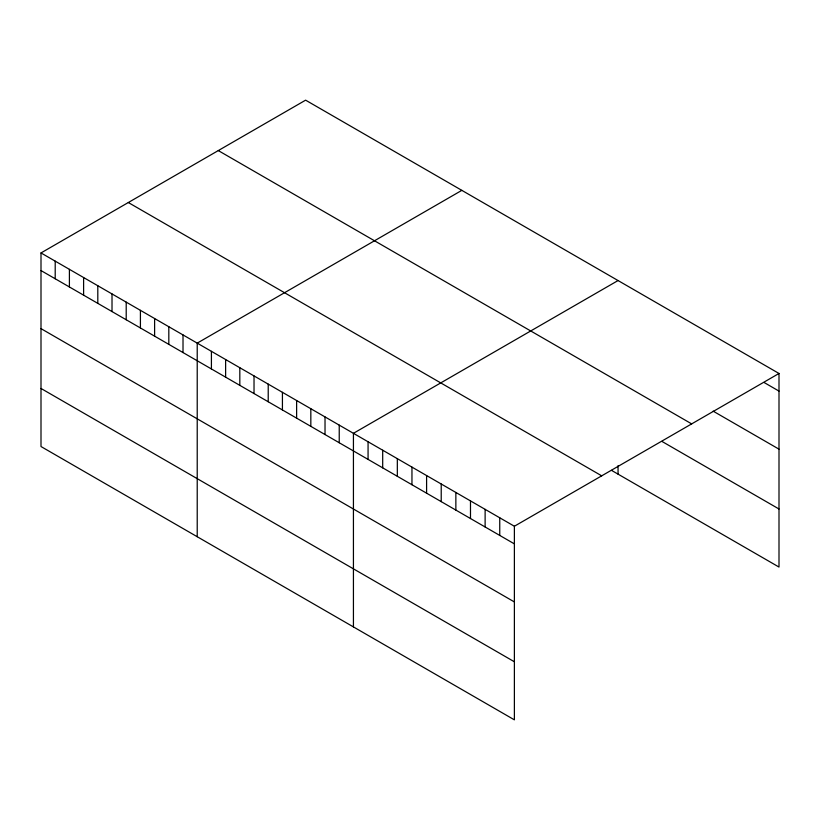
<?xml version="1.0" encoding="UTF-8"?>
<svg xmlns="http://www.w3.org/2000/svg" width="820" height="820" viewBox="0 0 820 820"><rect width="100%" height="100%" fill="white"/><g stroke="black" fill="none" stroke-linecap="round" stroke-linejoin="round"><path stroke-width="1.23" d="M41 252.939L514.386 526.245L514.386 719.837L41 446.531L41 252.939L305.614 100.163L779 373.469L779 567.061L611.495 470.352M461.834 190.353L197.22 343.129L197.22 536.721M618.054 280.542L353.43 433.319L353.43 626.91M514.386 526.245L779 373.469M764.373 382.653L779 391.099M713.154 411.148L779 449.165M218.294 150.583L691.68 423.889M661.945 441.416L779 508.994M128.32 202.53L601.706 475.825M41 270.569L514.386 543.875M41 328.635L514.386 601.941M41 388.465L514.386 661.771M618.054 465.668L618.054 474.134M499.749 517.799L499.749 535.429M485.122 509.353L485.122 526.983M470.485 500.907L470.485 518.537M455.858 492.451L455.858 510.091M441.221 484.005L441.221 501.635M426.595 475.559L426.595 493.189M411.958 467.113L411.958 484.743M397.331 458.667L397.331 476.297M382.694 450.221L382.694 467.851M368.067 441.775L368.067 459.405M339.234 425.119L339.234 442.759M325.027 416.929L325.027 434.559M310.831 408.729L310.831 426.359M296.625 400.529L296.625 418.159M282.428 392.329L282.428 409.959M268.222 384.129L268.222 401.759M254.026 375.929L254.026 393.559M239.819 367.729L239.819 385.359M225.623 359.529L225.623 377.159M211.416 351.329L211.416 368.959M183.014 334.929L183.014 352.569M168.817 326.729L168.817 344.369M154.611 318.539L154.611 336.169M140.415 310.339L140.415 327.969M126.208 302.139L126.208 319.769M112.012 293.939L112.012 311.569M97.805 285.739L97.805 303.369M83.609 277.539L83.609 295.169M69.403 269.339L69.403 286.969M55.206 261.139L55.206 278.769"/></g></svg>
